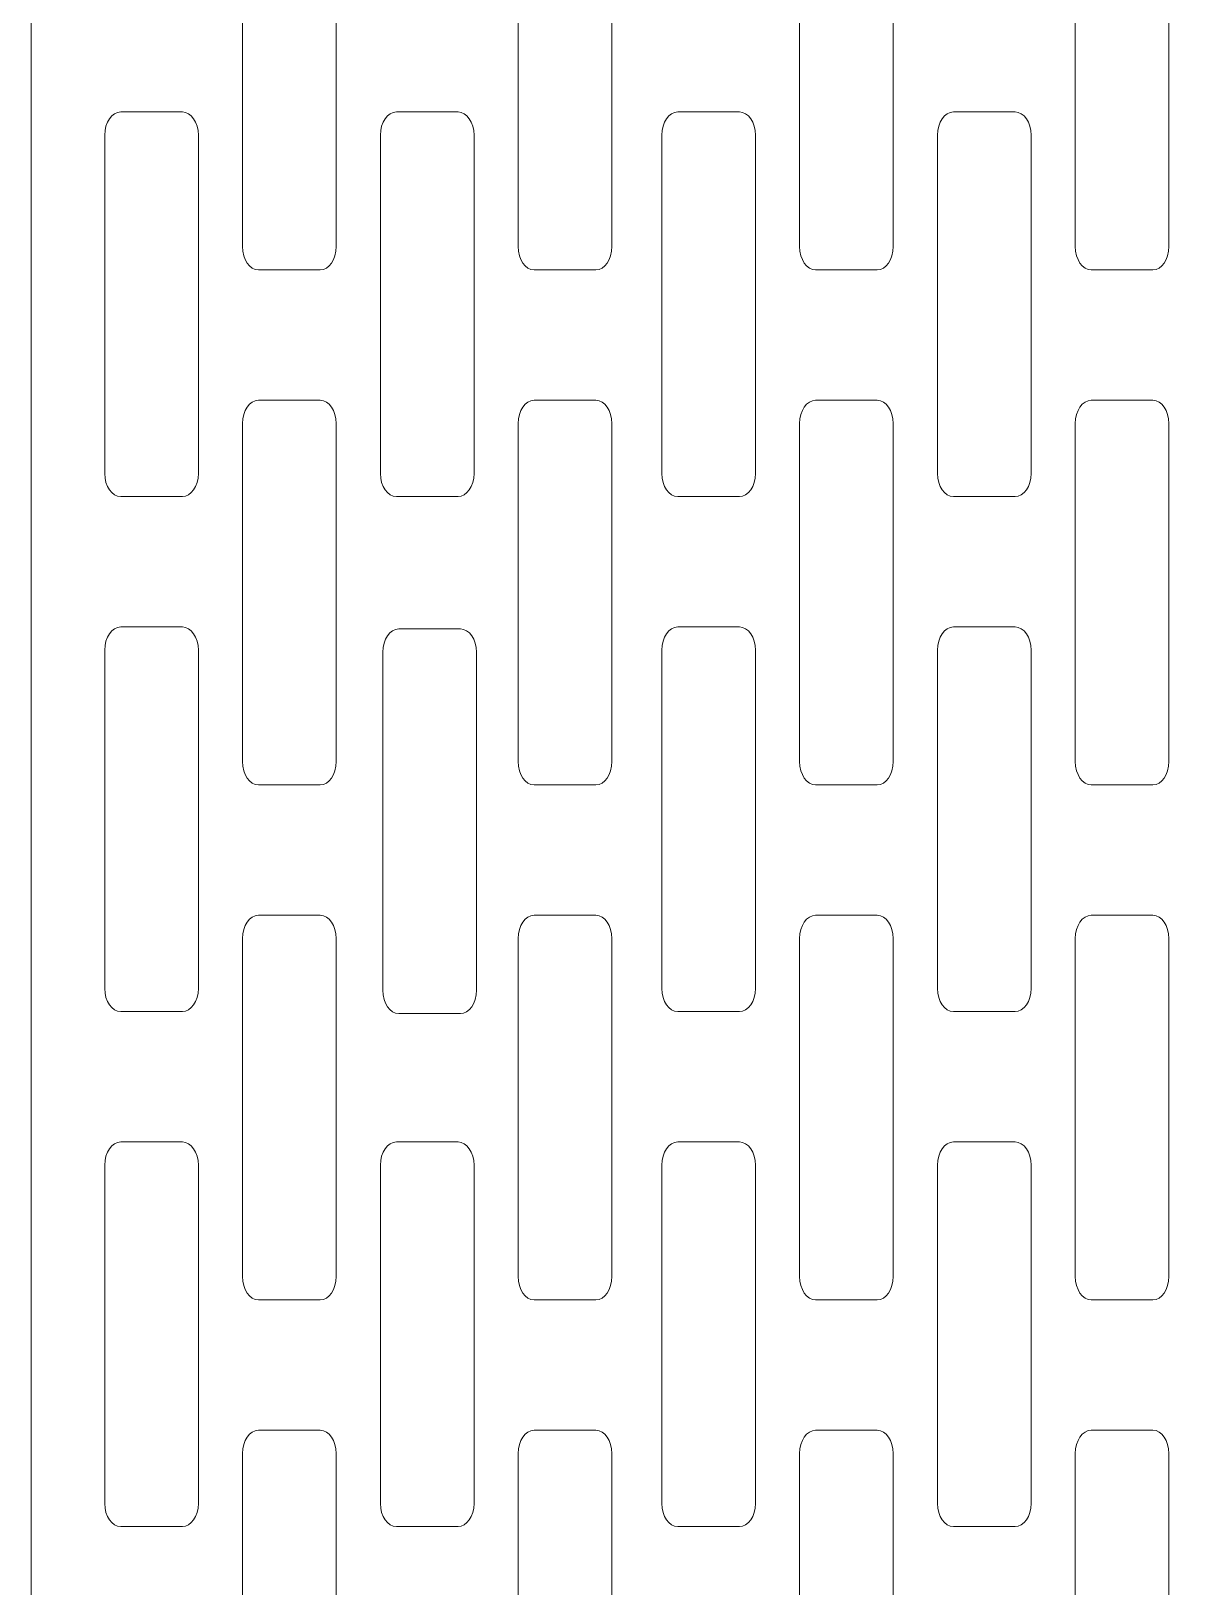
# Model space of a CAD drawing. Header units: centimetres. Extents: x -9.1 to 7.8, y -8.5 to 11.7.
# Drawn here: x -9.06 to -5.15, y 1.27 to 6.5 of the extents above; entities that cross this region are included whole.
import ezdxf

# ---------------------------------------------------------------- set-up
doc = ezdxf.new("R2010")
doc.units = ezdxf.units.CM
doc.header["$MEASUREMENT"] = 0
doc.layers.add('layer 1', color=7, linetype='Continuous')

msp = doc.modelspace()

# ---------------------------------------------------------------- linework, layer by layer
at = {"layer": 'layer 1', "color": 242, "lineweight": 9}
for points, knots in [([(-9.05678, 11.72989), (-9.05678, 11.72989), (-1.23997, 11.72989), (-1.23997, 11.72989), (-1.23997, 11.72989), (-1.23997, 11.72989), (-1.23997, -8.53267), (-1.23997, -8.53267), (-1.23997, -8.53267), (-1.23997, -8.53267), (-9.05678, -8.53267), (-9.05678, -8.53267), (-9.05678, -8.53267), (-9.05678, -8.53267), (-9.05678, 11.72989), (-9.05678, 11.72989)], [0, 0, 0, 0, 0.2, 0.2, 0.2, 0.2, 0.4, 0.4, 0.4, 0.4, 0.6, 0.6, 0.6, 0.6, 1, 1, 1, 1]), ([(-8.29249, 6.99002), (-8.29249, 6.99002), (-8.08506, 6.99002), (-8.08506, 6.99002), (-8.08506, 6.99002), (-8.05552, 6.99002), (-8.03139, 6.95485), (-8.03139, 6.91183), (-8.03139, 6.91183), (-8.03139, 6.91183), (-8.03139, 5.77498), (-8.03139, 5.77498), (-8.03139, 5.77498), (-8.03139, 5.73197), (-8.05552, 5.69682), (-8.08506, 5.69682), (-8.08506, 5.69682), (-8.08506, 5.69682), (-8.29249, 5.69682), (-8.29249, 5.69682), (-8.29249, 5.69682), (-8.32201, 5.69682), (-8.34616, 5.73197), (-8.34616, 5.77498), (-8.34616, 5.77498), (-8.34616, 5.77498), (-8.34616, 6.91183), (-8.34616, 6.91183), (-8.34616, 6.91183), (-8.34616, 6.95485), (-8.32201, 6.99002), (-8.29249, 6.99002)], [0, 0, 0, 0, 0.1111111, 0.1111111, 0.1111111, 0.1111111, 0.2222222, 0.2222222, 0.2222222, 0.2222222, 0.3333333, 0.3333333, 0.3333333, 0.3333333, 0.4444444, 0.4444444, 0.4444444, 0.4444444, 0.5555556, 0.5555556, 0.5555556, 0.5555556, 0.6666667, 0.6666667, 0.6666667, 0.6666667, 0.7777778, 0.7777778, 0.7777778, 0.7777778, 1, 1, 1, 1]), ([(-7.36586, 6.99002), (-7.36586, 6.99002), (-7.15843, 6.99002), (-7.15843, 6.99002), (-7.15843, 6.99002), (-7.12892, 6.99002), (-7.10476, 6.95485), (-7.10476, 6.91183), (-7.10476, 6.91183), (-7.10476, 6.91183), (-7.10476, 5.77498), (-7.10476, 5.77498), (-7.10476, 5.77498), (-7.10476, 5.73197), (-7.12892, 5.69682), (-7.15843, 5.69682), (-7.15843, 5.69682), (-7.15843, 5.69682), (-7.36586, 5.69682), (-7.36586, 5.69682), (-7.36586, 5.69682), (-7.39538, 5.69682), (-7.41953, 5.73197), (-7.41953, 5.77498), (-7.41953, 5.77498), (-7.41953, 5.77498), (-7.41953, 6.91183), (-7.41953, 6.91183), (-7.41953, 6.91183), (-7.41953, 6.95485), (-7.39538, 6.99002), (-7.36586, 6.99002)], [0, 0, 0, 0, 0.1111111, 0.1111111, 0.1111111, 0.1111111, 0.2222222, 0.2222222, 0.2222222, 0.2222222, 0.3333333, 0.3333333, 0.3333333, 0.3333333, 0.4444444, 0.4444444, 0.4444444, 0.4444444, 0.5555556, 0.5555556, 0.5555556, 0.5555556, 0.6666667, 0.6666667, 0.6666667, 0.6666667, 0.7777778, 0.7777778, 0.7777778, 0.7777778, 1, 1, 1, 1]), ([(-6.42002, 6.99002), (-6.42002, 6.99002), (-6.21257, 6.99002), (-6.21257, 6.99002), (-6.21257, 6.99002), (-6.18303, 6.99002), (-6.15891, 6.95485), (-6.15891, 6.91183), (-6.15891, 6.91183), (-6.15891, 6.91183), (-6.15891, 5.77498), (-6.15891, 5.77498), (-6.15891, 5.77498), (-6.15891, 5.73197), (-6.18303, 5.69682), (-6.21257, 5.69682), (-6.21257, 5.69682), (-6.21257, 5.69682), (-6.42002, 5.69682), (-6.42002, 5.69682), (-6.42002, 5.69682), (-6.44953, 5.69682), (-6.47366, 5.73197), (-6.47366, 5.77498), (-6.47366, 5.77498), (-6.47366, 5.77498), (-6.47366, 6.91183), (-6.47366, 6.91183), (-6.47366, 6.91183), (-6.47366, 6.95485), (-6.44953, 6.99002), (-6.42002, 6.99002)], [0, 0, 0, 0, 0.1111111, 0.1111111, 0.1111111, 0.1111111, 0.2222222, 0.2222222, 0.2222222, 0.2222222, 0.3333333, 0.3333333, 0.3333333, 0.3333333, 0.4444444, 0.4444444, 0.4444444, 0.4444444, 0.5555556, 0.5555556, 0.5555556, 0.5555556, 0.6666667, 0.6666667, 0.6666667, 0.6666667, 0.7777778, 0.7777778, 0.7777778, 0.7777778, 1, 1, 1, 1]), ([(-5.4934, 6.99002), (-5.4934, 6.99002), (-5.28596, 6.99002), (-5.28596, 6.99002), (-5.28596, 6.99002), (-5.25643, 6.99002), (-5.23227, 6.95485), (-5.23227, 6.91183), (-5.23227, 6.91183), (-5.23227, 6.91183), (-5.23227, 5.77498), (-5.23227, 5.77498), (-5.23227, 5.77498), (-5.23227, 5.73199), (-5.25643, 5.69682), (-5.28596, 5.69682), (-5.28596, 5.69682), (-5.28596, 5.69682), (-5.4934, 5.69682), (-5.4934, 5.69682), (-5.4934, 5.69682), (-5.52289, 5.69682), (-5.54706, 5.73199), (-5.54706, 5.77498), (-5.54706, 5.77498), (-5.54706, 5.77498), (-5.54706, 6.91183), (-5.54706, 6.91183), (-5.54706, 6.91183), (-5.54706, 6.95485), (-5.52289, 6.99002), (-5.4934, 6.99002)], [0, 0, 0, 0, 0.1111111, 0.1111111, 0.1111111, 0.1111111, 0.2222222, 0.2222222, 0.2222222, 0.2222222, 0.3333333, 0.3333333, 0.3333333, 0.3333333, 0.4444444, 0.4444444, 0.4444444, 0.4444444, 0.5555556, 0.5555556, 0.5555556, 0.5555556, 0.6666667, 0.6666667, 0.6666667, 0.6666667, 0.7777778, 0.7777778, 0.7777778, 0.7777778, 1, 1, 1, 1]), ([(-8.75575, 6.22775), (-8.75575, 6.22775), (-8.54833, 6.22775), (-8.54833, 6.22775), (-8.54833, 6.22775), (-8.51881, 6.22775), (-8.49465, 6.1926), (-8.49465, 6.14959), (-8.49465, 6.14959), (-8.49465, 6.14959), (-8.49465, 5.01272), (-8.49465, 5.01272), (-8.49465, 5.01272), (-8.49465, 4.96972), (-8.51881, 4.93455), (-8.54833, 4.93455), (-8.54833, 4.93455), (-8.54833, 4.93455), (-8.75575, 4.93455), (-8.75575, 4.93455), (-8.75575, 4.93455), (-8.7853, 4.93455), (-8.80943, 4.96972), (-8.80943, 5.01272), (-8.80943, 5.01272), (-8.80943, 5.01272), (-8.80943, 6.14959), (-8.80943, 6.14959), (-8.80943, 6.14959), (-8.80943, 6.1926), (-8.7853, 6.22775), (-8.75575, 6.22775)], [0, 0, 0, 0, 0.1111111, 0.1111111, 0.1111111, 0.1111111, 0.2222222, 0.2222222, 0.2222222, 0.2222222, 0.3333333, 0.3333333, 0.3333333, 0.3333333, 0.4444444, 0.4444444, 0.4444444, 0.4444444, 0.5555556, 0.5555556, 0.5555556, 0.5555556, 0.6666667, 0.6666667, 0.6666667, 0.6666667, 0.7777778, 0.7777778, 0.7777778, 0.7777778, 1, 1, 1, 1]), ([(-7.82917, 6.22775), (-7.82917, 6.22775), (-7.62176, 6.22775), (-7.62176, 6.22775), (-7.62176, 6.22775), (-7.59221, 6.22775), (-7.56808, 6.1926), (-7.56808, 6.14959), (-7.56808, 6.14959), (-7.56808, 6.14959), (-7.56808, 5.01272), (-7.56808, 5.01272), (-7.56808, 5.01272), (-7.56808, 4.96972), (-7.59221, 4.93455), (-7.62176, 4.93455), (-7.62176, 4.93455), (-7.62176, 4.93455), (-7.82917, 4.93455), (-7.82917, 4.93455), (-7.82917, 4.93455), (-7.85869, 4.93455), (-7.88284, 4.96972), (-7.88284, 5.01272), (-7.88284, 5.01272), (-7.88284, 5.01272), (-7.88284, 6.14959), (-7.88284, 6.14959), (-7.88284, 6.14959), (-7.88284, 6.1926), (-7.85869, 6.22775), (-7.82917, 6.22775)], [0, 0, 0, 0, 0.1111111, 0.1111111, 0.1111111, 0.1111111, 0.2222222, 0.2222222, 0.2222222, 0.2222222, 0.3333333, 0.3333333, 0.3333333, 0.3333333, 0.4444444, 0.4444444, 0.4444444, 0.4444444, 0.5555556, 0.5555556, 0.5555556, 0.5555556, 0.6666667, 0.6666667, 0.6666667, 0.6666667, 0.7777778, 0.7777778, 0.7777778, 0.7777778, 1, 1, 1, 1]), ([(-6.88327, 6.22775), (-6.88327, 6.22775), (-6.67585, 6.22775), (-6.67585, 6.22775), (-6.67585, 6.22775), (-6.64634, 6.22775), (-6.62218, 6.1926), (-6.62218, 6.14959), (-6.62218, 6.14959), (-6.62218, 6.14959), (-6.62218, 5.01272), (-6.62218, 5.01272), (-6.62218, 5.01272), (-6.62218, 4.96972), (-6.64634, 4.93455), (-6.67585, 4.93455), (-6.67585, 4.93455), (-6.67585, 4.93455), (-6.88327, 4.93455), (-6.88327, 4.93455), (-6.88327, 4.93455), (-6.91283, 4.93455), (-6.93696, 4.96972), (-6.93696, 5.01272), (-6.93696, 5.01272), (-6.93696, 5.01272), (-6.93696, 6.14959), (-6.93696, 6.14959), (-6.93696, 6.14959), (-6.93696, 6.1926), (-6.91283, 6.22775), (-6.88327, 6.22775)], [0, 0, 0, 0, 0.1111111, 0.1111111, 0.1111111, 0.1111111, 0.2222222, 0.2222222, 0.2222222, 0.2222222, 0.3333333, 0.3333333, 0.3333333, 0.3333333, 0.4444444, 0.4444444, 0.4444444, 0.4444444, 0.5555556, 0.5555556, 0.5555556, 0.5555556, 0.6666667, 0.6666667, 0.6666667, 0.6666667, 0.7777778, 0.7777778, 0.7777778, 0.7777778, 1, 1, 1, 1]), ([(-5.95668, 6.22775), (-5.95668, 6.22775), (-5.74925, 6.22775), (-5.74925, 6.22775), (-5.74925, 6.22775), (-5.71973, 6.22775), (-5.6956, 6.1926), (-5.6956, 6.14959), (-5.6956, 6.14959), (-5.6956, 6.14959), (-5.6956, 5.01272), (-5.6956, 5.01272), (-5.6956, 5.01272), (-5.6956, 4.96972), (-5.71973, 4.93455), (-5.74925, 4.93455), (-5.74925, 4.93455), (-5.74925, 4.93455), (-5.95668, 4.93455), (-5.95668, 4.93455), (-5.95668, 4.93455), (-5.98621, 4.93455), (-6.01036, 4.96972), (-6.01036, 5.01272), (-6.01036, 5.01272), (-6.01036, 5.01272), (-6.01036, 6.14959), (-6.01036, 6.14959), (-6.01036, 6.14959), (-6.01036, 6.1926), (-5.98621, 6.22775), (-5.95668, 6.22775)], [0, 0, 0, 0, 0.1111111, 0.1111111, 0.1111111, 0.1111111, 0.2222222, 0.2222222, 0.2222222, 0.2222222, 0.3333333, 0.3333333, 0.3333333, 0.3333333, 0.4444444, 0.4444444, 0.4444444, 0.4444444, 0.5555556, 0.5555556, 0.5555556, 0.5555556, 0.6666667, 0.6666667, 0.6666667, 0.6666667, 0.7777778, 0.7777778, 0.7777778, 0.7777778, 1, 1, 1, 1]), ([(-8.29249, 5.25869), (-8.29249, 5.25869), (-8.08506, 5.25869), (-8.08506, 5.25869), (-8.08506, 5.25869), (-8.05552, 5.25869), (-8.03139, 5.22352), (-8.03139, 5.1805), (-8.03139, 5.1805), (-8.03139, 5.1805), (-8.03139, 4.04365), (-8.03139, 4.04365), (-8.03139, 4.04365), (-8.03139, 4.00065), (-8.05552, 3.96548), (-8.08506, 3.96548), (-8.08506, 3.96548), (-8.08506, 3.96548), (-8.29249, 3.96548), (-8.29249, 3.96548), (-8.29249, 3.96548), (-8.32201, 3.96548), (-8.34616, 4.00065), (-8.34616, 4.04365), (-8.34616, 4.04365), (-8.34616, 4.04365), (-8.34616, 5.1805), (-8.34616, 5.1805), (-8.34616, 5.1805), (-8.34616, 5.22352), (-8.32201, 5.25869), (-8.29249, 5.25869)], [0, 0, 0, 0, 0.1111111, 0.1111111, 0.1111111, 0.1111111, 0.2222222, 0.2222222, 0.2222222, 0.2222222, 0.3333333, 0.3333333, 0.3333333, 0.3333333, 0.4444444, 0.4444444, 0.4444444, 0.4444444, 0.5555556, 0.5555556, 0.5555556, 0.5555556, 0.6666667, 0.6666667, 0.6666667, 0.6666667, 0.7777778, 0.7777778, 0.7777778, 0.7777778, 1, 1, 1, 1]), ([(-7.36586, 5.25869), (-7.36586, 5.25869), (-7.15843, 5.25869), (-7.15843, 5.25869), (-7.15843, 5.25869), (-7.12892, 5.25869), (-7.10476, 5.22352), (-7.10476, 5.1805), (-7.10476, 5.1805), (-7.10476, 5.1805), (-7.10476, 4.04365), (-7.10476, 4.04365), (-7.10476, 4.04365), (-7.10476, 4.00065), (-7.12892, 3.96548), (-7.15843, 3.96548), (-7.15843, 3.96548), (-7.15843, 3.96548), (-7.36586, 3.96548), (-7.36586, 3.96548), (-7.36586, 3.96548), (-7.39538, 3.96548), (-7.41953, 4.00065), (-7.41953, 4.04365), (-7.41953, 4.04365), (-7.41953, 4.04365), (-7.41953, 5.1805), (-7.41953, 5.1805), (-7.41953, 5.1805), (-7.41953, 5.22352), (-7.39538, 5.25869), (-7.36586, 5.25869)], [0, 0, 0, 0, 0.1111111, 0.1111111, 0.1111111, 0.1111111, 0.2222222, 0.2222222, 0.2222222, 0.2222222, 0.3333333, 0.3333333, 0.3333333, 0.3333333, 0.4444444, 0.4444444, 0.4444444, 0.4444444, 0.5555556, 0.5555556, 0.5555556, 0.5555556, 0.6666667, 0.6666667, 0.6666667, 0.6666667, 0.7777778, 0.7777778, 0.7777778, 0.7777778, 1, 1, 1, 1]), ([(-6.42002, 5.25869), (-6.42002, 5.25869), (-6.21257, 5.25869), (-6.21257, 5.25869), (-6.21257, 5.25869), (-6.18303, 5.25869), (-6.15891, 5.22352), (-6.15891, 5.1805), (-6.15891, 5.1805), (-6.15891, 5.1805), (-6.15891, 4.04365), (-6.15891, 4.04365), (-6.15891, 4.04365), (-6.15891, 4.00065), (-6.18303, 3.96548), (-6.21257, 3.96548), (-6.21257, 3.96548), (-6.21257, 3.96548), (-6.42002, 3.96548), (-6.42002, 3.96548), (-6.42002, 3.96548), (-6.44953, 3.96548), (-6.47366, 4.00065), (-6.47366, 4.04365), (-6.47366, 4.04365), (-6.47366, 4.04365), (-6.47366, 5.1805), (-6.47366, 5.1805), (-6.47366, 5.1805), (-6.47366, 5.22352), (-6.44953, 5.25869), (-6.42002, 5.25869)], [0, 0, 0, 0, 0.1111111, 0.1111111, 0.1111111, 0.1111111, 0.2222222, 0.2222222, 0.2222222, 0.2222222, 0.3333333, 0.3333333, 0.3333333, 0.3333333, 0.4444444, 0.4444444, 0.4444444, 0.4444444, 0.5555556, 0.5555556, 0.5555556, 0.5555556, 0.6666667, 0.6666667, 0.6666667, 0.6666667, 0.7777778, 0.7777778, 0.7777778, 0.7777778, 1, 1, 1, 1]), ([(-5.4934, 5.25869), (-5.4934, 5.25869), (-5.28596, 5.25869), (-5.28596, 5.25869), (-5.28596, 5.25869), (-5.25643, 5.25869), (-5.23227, 5.22352), (-5.23227, 5.18052), (-5.23227, 5.18052), (-5.23227, 5.18052), (-5.23227, 4.04365), (-5.23227, 4.04365), (-5.23227, 4.04365), (-5.23227, 4.00065), (-5.25643, 3.9655), (-5.28596, 3.9655), (-5.28596, 3.9655), (-5.28596, 3.9655), (-5.4934, 3.9655), (-5.4934, 3.9655), (-5.4934, 3.9655), (-5.52289, 3.9655), (-5.54706, 4.00065), (-5.54706, 4.04365), (-5.54706, 4.04365), (-5.54706, 4.04365), (-5.54706, 5.18052), (-5.54706, 5.18052), (-5.54706, 5.18052), (-5.54706, 5.22352), (-5.52289, 5.25869), (-5.4934, 5.25869)], [0, 0, 0, 0, 0.1111111, 0.1111111, 0.1111111, 0.1111111, 0.2222222, 0.2222222, 0.2222222, 0.2222222, 0.3333333, 0.3333333, 0.3333333, 0.3333333, 0.4444444, 0.4444444, 0.4444444, 0.4444444, 0.5555556, 0.5555556, 0.5555556, 0.5555556, 0.6666667, 0.6666667, 0.6666667, 0.6666667, 0.7777778, 0.7777778, 0.7777778, 0.7777778, 1, 1, 1, 1]), ([(-8.75575, 4.49644), (-8.75575, 4.49644), (-8.54833, 4.49644), (-8.54833, 4.49644), (-8.54833, 4.49644), (-8.51881, 4.49644), (-8.49465, 4.46127), (-8.49465, 4.41825), (-8.49465, 4.41825), (-8.49465, 4.41825), (-8.49465, 3.28142), (-8.49465, 3.28142), (-8.49465, 3.28142), (-8.49465, 3.2384), (-8.51881, 3.20323), (-8.54833, 3.20323), (-8.54833, 3.20323), (-8.54833, 3.20323), (-8.75575, 3.20323), (-8.75575, 3.20323), (-8.75575, 3.20323), (-8.7853, 3.20323), (-8.80943, 3.2384), (-8.80943, 3.28142), (-8.80943, 3.28142), (-8.80943, 3.28142), (-8.80943, 4.41825), (-8.80943, 4.41825), (-8.80943, 4.41825), (-8.80943, 4.46127), (-8.7853, 4.49644), (-8.75575, 4.49644)], [0, 0, 0, 0, 0.1111111, 0.1111111, 0.1111111, 0.1111111, 0.2222222, 0.2222222, 0.2222222, 0.2222222, 0.3333333, 0.3333333, 0.3333333, 0.3333333, 0.4444444, 0.4444444, 0.4444444, 0.4444444, 0.5555556, 0.5555556, 0.5555556, 0.5555556, 0.6666667, 0.6666667, 0.6666667, 0.6666667, 0.7777778, 0.7777778, 0.7777778, 0.7777778, 1, 1, 1, 1]), ([(-7.82112, 4.48987), (-7.82112, 4.48987), (-7.61367, 4.48987), (-7.61367, 4.48987), (-7.61367, 4.48987), (-7.58414, 4.48987), (-7.56, 4.4547), (-7.56, 4.41172), (-7.56, 4.41172), (-7.56, 4.41172), (-7.56, 3.27485), (-7.56, 3.27485), (-7.56, 3.27485), (-7.56, 3.23183), (-7.58414, 3.19668), (-7.61367, 3.19668), (-7.61367, 3.19668), (-7.61367, 3.19668), (-7.82112, 3.19668), (-7.82112, 3.19668), (-7.82112, 3.19668), (-7.85062, 3.19668), (-7.87477, 3.23183), (-7.87477, 3.27485), (-7.87477, 3.27485), (-7.87477, 3.27485), (-7.87477, 4.41172), (-7.87477, 4.41172), (-7.87477, 4.41172), (-7.87477, 4.4547), (-7.85062, 4.48987), (-7.82112, 4.48987)], [0, 0, 0, 0, 0.1111111, 0.1111111, 0.1111111, 0.1111111, 0.2222222, 0.2222222, 0.2222222, 0.2222222, 0.3333333, 0.3333333, 0.3333333, 0.3333333, 0.4444444, 0.4444444, 0.4444444, 0.4444444, 0.5555556, 0.5555556, 0.5555556, 0.5555556, 0.6666667, 0.6666667, 0.6666667, 0.6666667, 0.7777778, 0.7777778, 0.7777778, 0.7777778, 1, 1, 1, 1]), ([(-6.88327, 4.49644), (-6.88327, 4.49644), (-6.67585, 4.49644), (-6.67585, 4.49644), (-6.67585, 4.49644), (-6.64634, 4.49644), (-6.62218, 4.46127), (-6.62218, 4.41825), (-6.62218, 4.41825), (-6.62218, 4.41825), (-6.62218, 3.28142), (-6.62218, 3.28142), (-6.62218, 3.28142), (-6.62218, 3.2384), (-6.64634, 3.20323), (-6.67585, 3.20323), (-6.67585, 3.20323), (-6.67585, 3.20323), (-6.88327, 3.20323), (-6.88327, 3.20323), (-6.88327, 3.20323), (-6.91283, 3.20323), (-6.93696, 3.2384), (-6.93696, 3.28142), (-6.93696, 3.28142), (-6.93696, 3.28142), (-6.93696, 4.41825), (-6.93696, 4.41825), (-6.93696, 4.41825), (-6.93696, 4.46127), (-6.91283, 4.49644), (-6.88327, 4.49644)], [0, 0, 0, 0, 0.1111111, 0.1111111, 0.1111111, 0.1111111, 0.2222222, 0.2222222, 0.2222222, 0.2222222, 0.3333333, 0.3333333, 0.3333333, 0.3333333, 0.4444444, 0.4444444, 0.4444444, 0.4444444, 0.5555556, 0.5555556, 0.5555556, 0.5555556, 0.6666667, 0.6666667, 0.6666667, 0.6666667, 0.7777778, 0.7777778, 0.7777778, 0.7777778, 1, 1, 1, 1]), ([(-5.95668, 4.49644), (-5.95668, 4.49644), (-5.74925, 4.49644), (-5.74925, 4.49644), (-5.74925, 4.49644), (-5.71973, 4.49644), (-5.6956, 4.46127), (-5.6956, 4.41825), (-5.6956, 4.41825), (-5.6956, 4.41825), (-5.6956, 3.28142), (-5.6956, 3.28142), (-5.6956, 3.28142), (-5.6956, 3.2384), (-5.71973, 3.20323), (-5.74925, 3.20323), (-5.74925, 3.20323), (-5.74925, 3.20323), (-5.95668, 3.20323), (-5.95668, 3.20323), (-5.95668, 3.20323), (-5.98621, 3.20323), (-6.01036, 3.2384), (-6.01036, 3.28142), (-6.01036, 3.28142), (-6.01036, 3.28142), (-6.01036, 4.41825), (-6.01036, 4.41825), (-6.01036, 4.41825), (-6.01036, 4.46127), (-5.98621, 4.49644), (-5.95668, 4.49644)], [0, 0, 0, 0, 0.1111111, 0.1111111, 0.1111111, 0.1111111, 0.2222222, 0.2222222, 0.2222222, 0.2222222, 0.3333333, 0.3333333, 0.3333333, 0.3333333, 0.4444444, 0.4444444, 0.4444444, 0.4444444, 0.5555556, 0.5555556, 0.5555556, 0.5555556, 0.6666667, 0.6666667, 0.6666667, 0.6666667, 0.7777778, 0.7777778, 0.7777778, 0.7777778, 1, 1, 1, 1]), ([(-8.29249, 3.52736), (-8.29249, 3.52736), (-8.08506, 3.52736), (-8.08506, 3.52736), (-8.08506, 3.52736), (-8.05552, 3.52736), (-8.03139, 3.4922), (-8.03139, 3.44919), (-8.03139, 3.44919), (-8.03139, 3.44919), (-8.03139, 2.31233), (-8.03139, 2.31233), (-8.03139, 2.31233), (-8.03139, 2.26933), (-8.05552, 2.23417), (-8.08506, 2.23417), (-8.08506, 2.23417), (-8.08506, 2.23417), (-8.29249, 2.23417), (-8.29249, 2.23417), (-8.29249, 2.23417), (-8.32201, 2.23417), (-8.34616, 2.26933), (-8.34616, 2.31233), (-8.34616, 2.31233), (-8.34616, 2.31233), (-8.34616, 3.44919), (-8.34616, 3.44919), (-8.34616, 3.44919), (-8.34616, 3.4922), (-8.32201, 3.52736), (-8.29249, 3.52736)], [0, 0, 0, 0, 0.1111111, 0.1111111, 0.1111111, 0.1111111, 0.2222222, 0.2222222, 0.2222222, 0.2222222, 0.3333333, 0.3333333, 0.3333333, 0.3333333, 0.4444444, 0.4444444, 0.4444444, 0.4444444, 0.5555556, 0.5555556, 0.5555556, 0.5555556, 0.6666667, 0.6666667, 0.6666667, 0.6666667, 0.7777778, 0.7777778, 0.7777778, 0.7777778, 1, 1, 1, 1]), ([(-7.36586, 3.52736), (-7.36586, 3.52736), (-7.15843, 3.52736), (-7.15843, 3.52736), (-7.15843, 3.52736), (-7.12892, 3.52736), (-7.10476, 3.4922), (-7.10476, 3.44919), (-7.10476, 3.44919), (-7.10476, 3.44919), (-7.10476, 2.31233), (-7.10476, 2.31233), (-7.10476, 2.31233), (-7.10476, 2.26933), (-7.12892, 2.23417), (-7.15843, 2.23417), (-7.15843, 2.23417), (-7.15843, 2.23417), (-7.36586, 2.23417), (-7.36586, 2.23417), (-7.36586, 2.23417), (-7.39538, 2.23417), (-7.41953, 2.26933), (-7.41953, 2.31233), (-7.41953, 2.31233), (-7.41953, 2.31233), (-7.41953, 3.44919), (-7.41953, 3.44919), (-7.41953, 3.44919), (-7.41953, 3.4922), (-7.39538, 3.52736), (-7.36586, 3.52736)], [0, 0, 0, 0, 0.1111111, 0.1111111, 0.1111111, 0.1111111, 0.2222222, 0.2222222, 0.2222222, 0.2222222, 0.3333333, 0.3333333, 0.3333333, 0.3333333, 0.4444444, 0.4444444, 0.4444444, 0.4444444, 0.5555556, 0.5555556, 0.5555556, 0.5555556, 0.6666667, 0.6666667, 0.6666667, 0.6666667, 0.7777778, 0.7777778, 0.7777778, 0.7777778, 1, 1, 1, 1]), ([(-6.42002, 3.52736), (-6.42002, 3.52736), (-6.21257, 3.52736), (-6.21257, 3.52736), (-6.21257, 3.52736), (-6.18303, 3.52736), (-6.15891, 3.4922), (-6.15891, 3.44919), (-6.15891, 3.44919), (-6.15891, 3.44919), (-6.15891, 2.31233), (-6.15891, 2.31233), (-6.15891, 2.31233), (-6.15891, 2.26933), (-6.18303, 2.23417), (-6.21257, 2.23417), (-6.21257, 2.23417), (-6.21257, 2.23417), (-6.42002, 2.23417), (-6.42002, 2.23417), (-6.42002, 2.23417), (-6.44953, 2.23417), (-6.47366, 2.26933), (-6.47366, 2.31233), (-6.47366, 2.31233), (-6.47366, 2.31233), (-6.47366, 3.44919), (-6.47366, 3.44919), (-6.47366, 3.44919), (-6.47366, 3.4922), (-6.44953, 3.52736), (-6.42002, 3.52736)], [0, 0, 0, 0, 0.1111111, 0.1111111, 0.1111111, 0.1111111, 0.2222222, 0.2222222, 0.2222222, 0.2222222, 0.3333333, 0.3333333, 0.3333333, 0.3333333, 0.4444444, 0.4444444, 0.4444444, 0.4444444, 0.5555556, 0.5555556, 0.5555556, 0.5555556, 0.6666667, 0.6666667, 0.6666667, 0.6666667, 0.7777778, 0.7777778, 0.7777778, 0.7777778, 1, 1, 1, 1]), ([(-5.4934, 3.52737), (-5.4934, 3.52737), (-5.28596, 3.52737), (-5.28596, 3.52737), (-5.28596, 3.52737), (-5.25643, 3.52737), (-5.23227, 3.4922), (-5.23227, 3.44919), (-5.23227, 3.44919), (-5.23227, 3.44919), (-5.23227, 2.31235), (-5.23227, 2.31235), (-5.23227, 2.31235), (-5.23227, 2.26936), (-5.25643, 2.23417), (-5.28596, 2.23417), (-5.28596, 2.23417), (-5.28596, 2.23417), (-5.4934, 2.23417), (-5.4934, 2.23417), (-5.4934, 2.23417), (-5.52289, 2.23417), (-5.54706, 2.26936), (-5.54706, 2.31235), (-5.54706, 2.31235), (-5.54706, 2.31235), (-5.54706, 3.44919), (-5.54706, 3.44919), (-5.54706, 3.44919), (-5.54706, 3.4922), (-5.52289, 3.52737), (-5.4934, 3.52737)], [0, 0, 0, 0, 0.1111111, 0.1111111, 0.1111111, 0.1111111, 0.2222222, 0.2222222, 0.2222222, 0.2222222, 0.3333333, 0.3333333, 0.3333333, 0.3333333, 0.4444444, 0.4444444, 0.4444444, 0.4444444, 0.5555556, 0.5555556, 0.5555556, 0.5555556, 0.6666667, 0.6666667, 0.6666667, 0.6666667, 0.7777778, 0.7777778, 0.7777778, 0.7777778, 1, 1, 1, 1]), ([(-8.75575, 2.76513), (-8.75575, 2.76513), (-8.54833, 2.76513), (-8.54833, 2.76513), (-8.54833, 2.76513), (-8.51881, 2.76513), (-8.49465, 2.72994), (-8.49465, 2.68694), (-8.49465, 2.68694), (-8.49465, 2.68694), (-8.49465, 1.5501), (-8.49465, 1.5501), (-8.49465, 1.5501), (-8.49465, 1.50709), (-8.51881, 1.47192), (-8.54833, 1.47192), (-8.54833, 1.47192), (-8.54833, 1.47192), (-8.75575, 1.47192), (-8.75575, 1.47192), (-8.75575, 1.47192), (-8.7853, 1.47192), (-8.80943, 1.50709), (-8.80943, 1.5501), (-8.80943, 1.5501), (-8.80943, 1.5501), (-8.80943, 2.68694), (-8.80943, 2.68694), (-8.80943, 2.68694), (-8.80943, 2.72994), (-8.7853, 2.76513), (-8.75575, 2.76513)], [0, 0, 0, 0, 0.1111111, 0.1111111, 0.1111111, 0.1111111, 0.2222222, 0.2222222, 0.2222222, 0.2222222, 0.3333333, 0.3333333, 0.3333333, 0.3333333, 0.4444444, 0.4444444, 0.4444444, 0.4444444, 0.5555556, 0.5555556, 0.5555556, 0.5555556, 0.6666667, 0.6666667, 0.6666667, 0.6666667, 0.7777778, 0.7777778, 0.7777778, 0.7777778, 1, 1, 1, 1]), ([(-7.82917, 2.76513), (-7.82917, 2.76513), (-7.62176, 2.76513), (-7.62176, 2.76513), (-7.62176, 2.76513), (-7.59221, 2.76513), (-7.56808, 2.72994), (-7.56808, 2.68694), (-7.56808, 2.68694), (-7.56808, 2.68694), (-7.56808, 1.5501), (-7.56808, 1.5501), (-7.56808, 1.5501), (-7.56808, 1.50709), (-7.59221, 1.47192), (-7.62176, 1.47192), (-7.62176, 1.47192), (-7.62176, 1.47192), (-7.82917, 1.47192), (-7.82917, 1.47192), (-7.82917, 1.47192), (-7.85869, 1.47192), (-7.88284, 1.50709), (-7.88284, 1.5501), (-7.88284, 1.5501), (-7.88284, 1.5501), (-7.88284, 2.68694), (-7.88284, 2.68694), (-7.88284, 2.68694), (-7.88284, 2.72994), (-7.85869, 2.76513), (-7.82917, 2.76513)], [0, 0, 0, 0, 0.1111111, 0.1111111, 0.1111111, 0.1111111, 0.2222222, 0.2222222, 0.2222222, 0.2222222, 0.3333333, 0.3333333, 0.3333333, 0.3333333, 0.4444444, 0.4444444, 0.4444444, 0.4444444, 0.5555556, 0.5555556, 0.5555556, 0.5555556, 0.6666667, 0.6666667, 0.6666667, 0.6666667, 0.7777778, 0.7777778, 0.7777778, 0.7777778, 1, 1, 1, 1]), ([(-6.88327, 2.76513), (-6.88327, 2.76513), (-6.67585, 2.76513), (-6.67585, 2.76513), (-6.67585, 2.76513), (-6.64634, 2.76513), (-6.62218, 2.72994), (-6.62218, 2.68694), (-6.62218, 2.68694), (-6.62218, 2.68694), (-6.62218, 1.5501), (-6.62218, 1.5501), (-6.62218, 1.5501), (-6.62218, 1.50709), (-6.64634, 1.47192), (-6.67585, 1.47192), (-6.67585, 1.47192), (-6.67585, 1.47192), (-6.88327, 1.47192), (-6.88327, 1.47192), (-6.88327, 1.47192), (-6.91283, 1.47192), (-6.93696, 1.50709), (-6.93696, 1.5501), (-6.93696, 1.5501), (-6.93696, 1.5501), (-6.93696, 2.68694), (-6.93696, 2.68694), (-6.93696, 2.68694), (-6.93696, 2.72994), (-6.91283, 2.76513), (-6.88327, 2.76513)], [0, 0, 0, 0, 0.1111111, 0.1111111, 0.1111111, 0.1111111, 0.2222222, 0.2222222, 0.2222222, 0.2222222, 0.3333333, 0.3333333, 0.3333333, 0.3333333, 0.4444444, 0.4444444, 0.4444444, 0.4444444, 0.5555556, 0.5555556, 0.5555556, 0.5555556, 0.6666667, 0.6666667, 0.6666667, 0.6666667, 0.7777778, 0.7777778, 0.7777778, 0.7777778, 1, 1, 1, 1]), ([(-5.95668, 2.76513), (-5.95668, 2.76513), (-5.74925, 2.76513), (-5.74925, 2.76513), (-5.74925, 2.76513), (-5.71973, 2.76513), (-5.6956, 2.72994), (-5.6956, 2.68694), (-5.6956, 2.68694), (-5.6956, 2.68694), (-5.6956, 1.5501), (-5.6956, 1.5501), (-5.6956, 1.5501), (-5.6956, 1.50709), (-5.71973, 1.47192), (-5.74925, 1.47192), (-5.74925, 1.47192), (-5.74925, 1.47192), (-5.95668, 1.47192), (-5.95668, 1.47192), (-5.95668, 1.47192), (-5.98621, 1.47192), (-6.01036, 1.50709), (-6.01036, 1.5501), (-6.01036, 1.5501), (-6.01036, 1.5501), (-6.01036, 2.68694), (-6.01036, 2.68694), (-6.01036, 2.68694), (-6.01036, 2.72994), (-5.98621, 2.76513), (-5.95668, 2.76513)], [0, 0, 0, 0, 0.1111111, 0.1111111, 0.1111111, 0.1111111, 0.2222222, 0.2222222, 0.2222222, 0.2222222, 0.3333333, 0.3333333, 0.3333333, 0.3333333, 0.4444444, 0.4444444, 0.4444444, 0.4444444, 0.5555556, 0.5555556, 0.5555556, 0.5555556, 0.6666667, 0.6666667, 0.6666667, 0.6666667, 0.7777778, 0.7777778, 0.7777778, 0.7777778, 1, 1, 1, 1]), ([(-8.29249, 1.79606), (-8.29249, 1.79606), (-8.08506, 1.79606), (-8.08506, 1.79606), (-8.08506, 1.79606), (-8.05552, 1.79606), (-8.03139, 1.76089), (-8.03139, 1.71788), (-8.03139, 1.71788), (-8.03139, 1.71788), (-8.03139, 0.58102), (-8.03139, 0.58102), (-8.03139, 0.58102), (-8.03139, 0.53804), (-8.05552, 0.50285), (-8.08506, 0.50285), (-8.08506, 0.50285), (-8.08506, 0.50285), (-8.29249, 0.50285), (-8.29249, 0.50285), (-8.29249, 0.50285), (-8.32201, 0.50285), (-8.34616, 0.53804), (-8.34616, 0.58102), (-8.34616, 0.58102), (-8.34616, 0.58102), (-8.34616, 1.71788), (-8.34616, 1.71788), (-8.34616, 1.71788), (-8.34616, 1.76089), (-8.32201, 1.79606), (-8.29249, 1.79606)], [0, 0, 0, 0, 0.1111111, 0.1111111, 0.1111111, 0.1111111, 0.2222222, 0.2222222, 0.2222222, 0.2222222, 0.3333333, 0.3333333, 0.3333333, 0.3333333, 0.4444444, 0.4444444, 0.4444444, 0.4444444, 0.5555556, 0.5555556, 0.5555556, 0.5555556, 0.6666667, 0.6666667, 0.6666667, 0.6666667, 0.7777778, 0.7777778, 0.7777778, 0.7777778, 1, 1, 1, 1]), ([(-7.36586, 1.79606), (-7.36586, 1.79606), (-7.15843, 1.79606), (-7.15843, 1.79606), (-7.15843, 1.79606), (-7.12892, 1.79606), (-7.10476, 1.76089), (-7.10476, 1.71788), (-7.10476, 1.71788), (-7.10476, 1.71788), (-7.10476, 0.58102), (-7.10476, 0.58102), (-7.10476, 0.58102), (-7.10476, 0.53804), (-7.12892, 0.50285), (-7.15843, 0.50285), (-7.15843, 0.50285), (-7.15843, 0.50285), (-7.36586, 0.50285), (-7.36586, 0.50285), (-7.36586, 0.50285), (-7.39538, 0.50285), (-7.41953, 0.53804), (-7.41953, 0.58102), (-7.41953, 0.58102), (-7.41953, 0.58102), (-7.41953, 1.71788), (-7.41953, 1.71788), (-7.41953, 1.71788), (-7.41953, 1.76089), (-7.39538, 1.79606), (-7.36586, 1.79606)], [0, 0, 0, 0, 0.1111111, 0.1111111, 0.1111111, 0.1111111, 0.2222222, 0.2222222, 0.2222222, 0.2222222, 0.3333333, 0.3333333, 0.3333333, 0.3333333, 0.4444444, 0.4444444, 0.4444444, 0.4444444, 0.5555556, 0.5555556, 0.5555556, 0.5555556, 0.6666667, 0.6666667, 0.6666667, 0.6666667, 0.7777778, 0.7777778, 0.7777778, 0.7777778, 1, 1, 1, 1]), ([(-6.42002, 1.79606), (-6.42002, 1.79606), (-6.21257, 1.79606), (-6.21257, 1.79606), (-6.21257, 1.79606), (-6.18303, 1.79606), (-6.15891, 1.76089), (-6.15891, 1.71788), (-6.15891, 1.71788), (-6.15891, 1.71788), (-6.15891, 0.58102), (-6.15891, 0.58102), (-6.15891, 0.58102), (-6.15891, 0.53804), (-6.18303, 0.50285), (-6.21257, 0.50285), (-6.21257, 0.50285), (-6.21257, 0.50285), (-6.42002, 0.50285), (-6.42002, 0.50285), (-6.42002, 0.50285), (-6.44953, 0.50285), (-6.47366, 0.53804), (-6.47366, 0.58102), (-6.47366, 0.58102), (-6.47366, 0.58102), (-6.47366, 1.71788), (-6.47366, 1.71788), (-6.47366, 1.71788), (-6.47366, 1.76089), (-6.44953, 1.79606), (-6.42002, 1.79606)], [0, 0, 0, 0, 0.1111111, 0.1111111, 0.1111111, 0.1111111, 0.2222222, 0.2222222, 0.2222222, 0.2222222, 0.3333333, 0.3333333, 0.3333333, 0.3333333, 0.4444444, 0.4444444, 0.4444444, 0.4444444, 0.5555556, 0.5555556, 0.5555556, 0.5555556, 0.6666667, 0.6666667, 0.6666667, 0.6666667, 0.7777778, 0.7777778, 0.7777778, 0.7777778, 1, 1, 1, 1]), ([(-5.4934, 1.79608), (-5.4934, 1.79608), (-5.28596, 1.79608), (-5.28596, 1.79608), (-5.28596, 1.79608), (-5.25643, 1.79608), (-5.23227, 1.76089), (-5.23227, 1.71789), (-5.23227, 1.71789), (-5.23227, 1.71789), (-5.23227, 0.58105), (-5.23227, 0.58105), (-5.23227, 0.58105), (-5.23227, 0.53804), (-5.25643, 0.50285), (-5.28596, 0.50285), (-5.28596, 0.50285), (-5.28596, 0.50285), (-5.4934, 0.50285), (-5.4934, 0.50285), (-5.4934, 0.50285), (-5.52289, 0.50285), (-5.54706, 0.53804), (-5.54706, 0.58105), (-5.54706, 0.58105), (-5.54706, 0.58105), (-5.54706, 1.71789), (-5.54706, 1.71789), (-5.54706, 1.71789), (-5.54706, 1.76089), (-5.52289, 1.79608), (-5.4934, 1.79608)], [0, 0, 0, 0, 0.1111111, 0.1111111, 0.1111111, 0.1111111, 0.2222222, 0.2222222, 0.2222222, 0.2222222, 0.3333333, 0.3333333, 0.3333333, 0.3333333, 0.4444444, 0.4444444, 0.4444444, 0.4444444, 0.5555556, 0.5555556, 0.5555556, 0.5555556, 0.6666667, 0.6666667, 0.6666667, 0.6666667, 0.7777778, 0.7777778, 0.7777778, 0.7777778, 1, 1, 1, 1])]:
    msp.add_open_spline(points, degree=3, knots=knots, dxfattribs=at)

doc.saveas('drawing.dxf')
